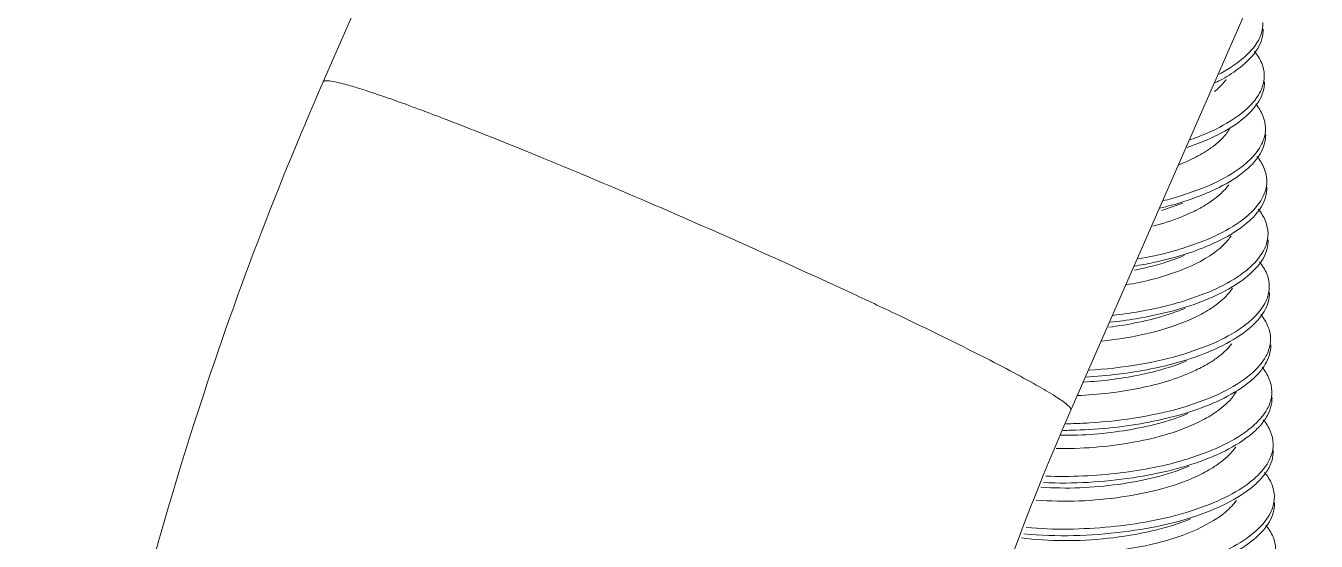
# Model space of a CAD drawing. Header units: millimetres. Extents: x 1991 to 2585, y -545 to -125.
# Drawn here: x 2487.16 to 2496.25, y -275.14 to -271.51 of the extents above; entities that cross this region are included whole.
import ezdxf

# ---------------------------------------------------------------- set-up
doc = ezdxf.new("R2010")
doc.units = ezdxf.units.MM
doc.header["$LTSCALE"] = 0.1
doc.layers.get('0').update_dxf_attribs({"lineweight": 13})

msp = doc.modelspace()

# ---------------------------------------------------------------- linework, layer by layer
at = {"color": 7, "linetype": 'Continuous'}
for p, q in [((2495.9164, -256.7221), (2489.254, -271.9067)), ((2501.2179, -258.9503), (2494.5194, -274.217)), ((2495.7331, -271.7405), (2495.6883, -271.7758)), ((2495.3377, -272.3687), (2495.45, -272.327)), ((2495.4455, -272.6561), (2495.2943, -272.7093)), ((2495.3071, -272.7599), (2495.1565, -272.8126)), ((2495.7598, -272.8519), (2495.7151, -272.8871)), ((2495.4545, -273.0265), (2495.3032, -273.0797)), ((2495.4634, -273.397), (2495.312, -273.4501)), ((2495.4723, -273.7674), (2495.321, -273.8207)), ((2495.7866, -273.9633), (2495.7418, -273.9985)), ((2495.4812, -274.1379), (2495.3299, -274.1911)), ((2495.4901, -274.5084), (2495.3388, -274.5616)), ((2495.499, -274.8788), (2495.3478, -274.932)), ((2495.5234, -274.9946), (2495.4073, -275.0559)), ((2495.8133, -275.0746), (2495.7686, -275.1099))]:
    msp.add_line(p, q, dxfattribs=at)
for centre, radius, start, end in [((2495.267, -271.5562), 0.7303, 306.10163, 310.56723), ((2494.7605, -270.5976), 1.8183, 289.24797, 291.8283), ((2494.7854, -271.2352), 1.349, 291.49189, 294.9157), ((2495.2734, -271.9219), 0.7356, 306.04507, 310.48171), ((2494.6214, -270.5107), 2.2993, 283.73858, 287.01806), ((2495.1043, -272.1675), 0.7061, 303.98785, 308.28148), ((2495.2907, -272.6637), 0.7352, 306.11549, 310.55101), ((2495.3002, -273.0334), 0.7354, 306.04172, 310.47948), ((2495.1024, -273.2381), 0.756, 303.36415, 306.18103), ((2494.4455, -270.9854), 3.3279, 270.64464, 271.27868), ((2494.4438, -270.9139), 3.3994, 271.28097, 273.47703), ((2495.3156, -273.7735), 0.7375, 306.1572, 310.57574), ((2494.4476, -271.0589), 3.3007, 270.30668, 271.25537), ((2495.3273, -274.1451), 0.735, 306.03852, 310.47929), ((2495.1079, -274.3187), 0.7933, 301.58093, 305.81511)]:
    msp.add_arc(centre, radius, start, end, dxfattribs=at)
for points in [[(2495.872, -271.4899), (2495.8726, -271.5181), (2495.8677, -271.5468), (2495.8582, -271.5734)], [(2495.8809, -271.8603), (2495.8816, -271.8885), (2495.8765, -271.9173), (2495.8671, -271.9439)], [(2495.8897, -272.2308), (2495.8903, -272.259), (2495.8855, -272.2877), (2495.8761, -272.3144)], [(2495.8987, -272.6012), (2495.8993, -272.6295), (2495.8944, -272.6582), (2495.885, -272.6848)], [(2495.9076, -272.9717), (2495.9083, -272.9999), (2495.9033, -273.0287), (2495.8939, -273.0553)], [(2495.9166, -273.3421), (2495.9172, -273.3704), (2495.9122, -273.3991), (2495.9028, -273.4257)], [(2495.9255, -273.7126), (2495.9261, -273.7408), (2495.9212, -273.7696), (2495.9118, -273.7962)], [(2495.9342, -274.0831), (2495.9349, -274.1113), (2495.9302, -274.14), (2495.9209, -274.1666)], [(2495.9433, -274.4535), (2495.9439, -274.4818), (2495.9389, -274.5105), (2495.9295, -274.5371)], [(2495.9522, -274.824), (2495.9528, -274.8522), (2495.9479, -274.8809), (2495.9385, -274.9076)]]:
    msp.add_open_spline(points, degree=3, dxfattribs=at)
for points, knots in [([(2495.712, -271.805), (2495.7594, -271.7676), (2495.8216, -271.7062), (2495.8672, -271.6072), (2495.8736, -271.5591), (2495.873, -271.5359)], [0, 0, 0, 0, 0.559062, 0.785085, 1, 1, 1, 1]), ([(2495.8582, -271.5734), (2495.8531, -271.5879), (2495.8238, -271.6518), (2495.7747, -271.7049), (2495.7331, -271.7405)], [0, 0, 0, 0, 0.218593, 1, 1, 1, 1]), ([(2495.8116, -271.6919), (2495.8324, -271.7171), (2495.8663, -271.7698), (2495.8802, -271.8314), (2495.8809, -271.8603)], [0, 0, 0, 0, 0.529844, 1, 1, 1, 1]), ([(2495.6883, -271.7758), (2495.6791, -271.7825), (2495.6392, -271.8103), (2495.5972, -271.835), (2495.5644, -271.8523)], [0, 0, 0, 0, 0.236415, 1, 1, 1, 1]), ([(2495.6137, -271.8894), (2495.6084, -271.8968), (2495.584, -271.9279), (2495.5552, -271.9553), (2495.5316, -271.9747)], [0, 0, 0, 0, 0.228984, 1, 1, 1, 1]), ([(2495.5363, -271.9135), (2495.553, -271.9053), (2495.614, -271.8734), (2495.6725, -271.8361), (2495.712, -271.805)], [0, 0, 0, 0, 0.269389, 1, 1, 1, 1]), ([(2489.254, -271.9067), (2488.9062, -272.6993), (2487.7065, -275.8742), (2487.1593, -279.3096), (2487.2201, -281.8367)], [0, 0, 0, 0, 0.255058, 1, 1, 1, 1]), ([(2490.1274, -272.1748), (2490.0076, -272.1289), (2489.8383, -272.0655), (2489.6267, -271.9917), (2489.5023, -271.9513), (2489.4041, -271.9222), (2489.3284, -271.9048), (2489.2853, -271.8977), (2489.2568, -271.9003), (2489.254, -271.9067)], [0, 0, 0, 0, 0.418458, 0.589013, 0.731253, 0.843866, 0.925939, 0.97716, 1, 1, 1, 1]), ([(2495.7209, -272.1755), (2495.7683, -272.1381), (2495.8305, -272.0767), (2495.8761, -271.9776), (2495.8824, -271.9296), (2495.8819, -271.9063)], [0, 0, 0, 0, 0.559182, 0.784671, 1, 1, 1, 1]), ([(2495.8671, -271.9439), (2495.862, -271.9583), (2495.8329, -272.0224), (2495.7835, -272.0753), (2495.7419, -272.1109)], [0, 0, 0, 0, 0.218439, 1, 1, 1, 1]), ([(2495.8205, -272.0624), (2495.8413, -272.0876), (2495.8753, -272.1402), (2495.8891, -272.2019), (2495.8897, -272.2308)], [0, 0, 0, 0, 0.529961, 1, 1, 1, 1]), ([(2495.6973, -272.1462), (2495.6792, -272.1594), (2495.5971, -272.2143), (2495.5074, -272.2572), (2495.4366, -272.2856)], [0, 0, 0, 0, 0.22676, 1, 1, 1, 1]), ([(2494.5194, -274.217), (2494.5211, -274.2131), (2494.5151, -274.1994), (2494.4844, -274.1707), (2494.4101, -274.1186), (2494.2828, -274.0434), (2494.1046, -273.946), (2493.8804, -273.8301), (2493.6141, -273.6976), (2493.3115, -273.5517), (2492.8553, -273.3373), (2492.2465, -273.0608), (2491.5053, -272.7367), (2490.7964, -272.439), (2490.3401, -272.2564), (2490.1274, -272.1748)], [0, 0, 0, 0, 0.002664, 0.007812, 0.026861, 0.057659, 0.099663, 0.152036, 0.213698, 0.283355, 0.359554, 0.525072, 0.696419, 0.859253, 1, 1, 1, 1]), ([(2495.45, -272.327), (2495.4763, -272.3161), (2495.5711, -272.2742), (2495.6619, -272.2219), (2495.7209, -272.1755)], [0, 0, 0, 0, 0.275123, 1, 1, 1, 1]), ([(2495.6351, -272.2411), (2495.628, -272.2526), (2495.5923, -272.3028), (2495.5449, -272.3438), (2495.5058, -272.3717)], [0, 0, 0, 0, 0.218843, 1, 1, 1, 1]), ([(2495.7298, -272.5459), (2495.7772, -272.5086), (2495.8565, -272.4323), (2495.8921, -272.3239), (2495.8909, -272.2768)], [0, 0, 0, 0, 0.561405, 1, 1, 1, 1]), ([(2495.8761, -272.3144), (2495.871, -272.3288), (2495.8417, -272.3927), (2495.7926, -272.4458), (2495.7509, -272.4814)], [0, 0, 0, 0, 0.217761, 1, 1, 1, 1]), ([(2495.5058, -272.3717), (2495.4947, -272.3796), (2495.4462, -272.4122), (2495.3944, -272.4397), (2495.3537, -272.4586)], [0, 0, 0, 0, 0.23278, 1, 1, 1, 1]), ([(2495.8295, -272.4329), (2495.8502, -272.458), (2495.884, -272.5107), (2495.8981, -272.5723), (2495.8987, -272.6012)], [0, 0, 0, 0, 0.529524, 1, 1, 1, 1]), ([(2495.7062, -272.5167), (2495.6881, -272.5299), (2495.606, -272.5848), (2495.5163, -272.6276), (2495.4455, -272.6561)], [0, 0, 0, 0, 0.226686, 1, 1, 1, 1]), ([(2495.4589, -272.6974), (2495.4852, -272.6865), (2495.58, -272.6447), (2495.6708, -272.5924), (2495.7298, -272.5459)], [0, 0, 0, 0, 0.275158, 1, 1, 1, 1]), ([(2495.1455, -272.796), (2495.173, -272.7895), (2495.2792, -272.7627), (2495.3837, -272.7283), (2495.4589, -272.6974)], [0, 0, 0, 0, 0.257916, 1, 1, 1, 1]), ([(2495.6308, -272.6314), (2495.6251, -272.6392), (2495.5988, -272.6725), (2495.5674, -272.7015), (2495.5418, -272.7218)], [0, 0, 0, 0, 0.227815, 1, 1, 1, 1]), ([(2495.7388, -272.9164), (2495.7862, -272.8791), (2495.8654, -272.8028), (2495.901, -272.6944), (2495.8998, -272.6472)], [0, 0, 0, 0, 0.561181, 1, 1, 1, 1]), ([(2495.885, -272.6848), (2495.8799, -272.6992), (2495.8505, -272.7632), (2495.8015, -272.8163), (2495.7598, -272.8519)], [0, 0, 0, 0, 0.218335, 1, 1, 1, 1]), ([(2495.499, -272.753), (2495.4888, -272.7599), (2495.4445, -272.7884), (2495.3978, -272.8129), (2495.3613, -272.8298)], [0, 0, 0, 0, 0.235326, 1, 1, 1, 1]), ([(2495.8384, -272.8033), (2495.8591, -272.8285), (2495.893, -272.8811), (2495.9069, -272.9428), (2495.9076, -272.9717)], [0, 0, 0, 0, 0.529833, 1, 1, 1, 1]), ([(2495.3613, -272.8298), (2495.341, -272.8392), (2495.2547, -272.8763), (2495.1649, -272.9052), (2495.0957, -272.9234)], [0, 0, 0, 0, 0.238018, 1, 1, 1, 1]), ([(2495.7151, -272.8871), (2495.697, -272.9003), (2495.6149, -272.9552), (2495.5253, -272.9981), (2495.4545, -273.0265)], [0, 0, 0, 0, 0.22679, 1, 1, 1, 1]), ([(2495.4678, -273.0679), (2495.4941, -273.057), (2495.5889, -273.0152), (2495.6797, -272.9628), (2495.7388, -272.9164)], [0, 0, 0, 0, 0.275154, 1, 1, 1, 1]), ([(2494.9662, -273.2038), (2495.0107, -273.1965), (2495.1811, -273.1647), (2495.3491, -273.1166), (2495.4678, -273.0679)], [0, 0, 0, 0, 0.259959, 1, 1, 1, 1]), ([(2495.6478, -272.9902), (2495.6409, -273.0006), (2495.6069, -273.0458), (2495.5637, -273.0835), (2495.5281, -273.1094)], [0, 0, 0, 0, 0.220933, 1, 1, 1, 1]), ([(2495.7477, -273.2868), (2495.7951, -273.2496), (2495.8573, -273.1881), (2495.9028, -273.089), (2495.9093, -273.0409), (2495.9087, -273.0177)], [0, 0, 0, 0, 0.558789, 0.784952, 1, 1, 1, 1]), ([(2495.8939, -273.0553), (2495.8888, -273.0697), (2495.8596, -273.1338), (2495.8102, -273.1867), (2495.7687, -273.2223)], [0, 0, 0, 0, 0.218717, 1, 1, 1, 1]), ([(2495.5281, -273.1094), (2495.4459, -273.1691), (2495.2426, -273.263), (2495.028, -273.3155), (2494.9109, -273.3354)], [0, 0, 0, 0, 0.461081, 1, 1, 1, 1]), ([(2495.3158, -273.1301), (2495.2895, -273.1409), (2495.176, -273.184), (2495.0579, -273.2143), (2494.9668, -273.2323)], [0, 0, 0, 0, 0.234596, 1, 1, 1, 1]), ([(2495.3032, -273.0797), (2495.2779, -273.0875), (2495.1744, -273.1172), (2495.0689, -273.1396), (2494.9889, -273.1534)], [0, 0, 0, 0, 0.24597, 1, 1, 1, 1]), ([(2495.724, -273.2576), (2495.706, -273.2708), (2495.6239, -273.3257), (2495.5342, -273.3686), (2495.4634, -273.397)], [0, 0, 0, 0, 0.226727, 1, 1, 1, 1]), ([(2495.8472, -273.1738), (2495.868, -273.199), (2495.9019, -273.2516), (2495.9159, -273.3132), (2495.9166, -273.3421)], [0, 0, 0, 0, 0.529973, 1, 1, 1, 1]), ([(2495.4767, -273.4383), (2495.5031, -273.4275), (2495.5978, -273.3857), (2495.6886, -273.3333), (2495.7477, -273.2868)], [0, 0, 0, 0, 0.275065, 1, 1, 1, 1]), ([(2494.7929, -273.599), (2494.8551, -273.5923), (2495.0873, -273.5606), (2495.3176, -273.5037), (2495.4767, -273.4383)], [0, 0, 0, 0, 0.266619, 1, 1, 1, 1]), ([(2495.6579, -273.3587), (2495.6506, -273.3699), (2495.6143, -273.4188), (2495.5672, -273.4587), (2495.5284, -273.486)], [0, 0, 0, 0, 0.219608, 1, 1, 1, 1]), ([(2495.7566, -273.6573), (2495.804, -273.62), (2495.8662, -273.5585), (2495.9117, -273.4595), (2495.9182, -273.4114), (2495.9177, -273.3882)], [0, 0, 0, 0, 0.558967, 0.784623, 1, 1, 1, 1]), ([(2495.9028, -273.4257), (2495.8977, -273.4401), (2495.8685, -273.5041), (2495.8193, -273.5572), (2495.7777, -273.5928)], [0, 0, 0, 0, 0.217836, 1, 1, 1, 1]), ([(2495.3247, -273.5003), (2495.2851, -273.5165), (2495.1103, -273.5791), (2494.9269, -273.6158), (2494.7854, -273.6332)], [0, 0, 0, 0, 0.230963, 1, 1, 1, 1]), ([(2495.312, -273.4501), (2495.273, -273.4621), (2495.1098, -273.5074), (2494.942, -273.5354), (2494.8143, -273.5501)], [0, 0, 0, 0, 0.240918, 1, 1, 1, 1]), ([(2495.5284, -273.486), (2495.5176, -273.4936), (2495.4705, -273.5249), (2495.4203, -273.5515), (2495.381, -273.5698)], [0, 0, 0, 0, 0.233475, 1, 1, 1, 1]), ([(2495.381, -273.5698), (2495.2845, -273.6147), (2495.0706, -273.6839), (2494.8498, -273.7194), (2494.7338, -273.7313)], [0, 0, 0, 0, 0.477088, 1, 1, 1, 1]), ([(2495.8562, -273.5442), (2495.877, -273.5694), (2495.9108, -273.622), (2495.9248, -273.6837), (2495.9255, -273.7126)], [0, 0, 0, 0, 0.529955, 1, 1, 1, 1]), ([(2495.733, -273.6281), (2495.7149, -273.6413), (2495.6328, -273.6961), (2495.5431, -273.739), (2495.4723, -273.7674)], [0, 0, 0, 0, 0.226691, 1, 1, 1, 1]), ([(2495.4856, -273.8088), (2495.512, -273.7979), (2495.6067, -273.7561), (2495.6975, -273.7037), (2495.7566, -273.6573)], [0, 0, 0, 0, 0.274993, 1, 1, 1, 1]), ([(2495.6516, -273.7507), (2495.645, -273.7592), (2495.6146, -273.7955), (2495.5782, -273.8266), (2495.5487, -273.8483)], [0, 0, 0, 0, 0.22651, 1, 1, 1, 1]), ([(2495.7655, -274.0277), (2495.7911, -274.0076), (2495.8363, -273.9666), (2495.903, -273.882), (2495.9277, -273.8057), (2495.9266, -273.7586)], [0, 0, 0, 0, 0.302878, 0.562431, 1, 1, 1, 1]), ([(2495.9118, -273.7962), (2495.9067, -273.8106), (2495.8773, -273.8745), (2495.8282, -273.9277), (2495.7866, -273.9633)], [0, 0, 0, 0, 0.218033, 1, 1, 1, 1]), ([(2495.3338, -273.8713), (2495.2247, -273.9161), (2494.9846, -273.9818), (2494.7387, -274.0124), (2494.6096, -274.0197)], [0, 0, 0, 0, 0.476903, 1, 1, 1, 1]), ([(2494.6217, -273.9841), (2494.7762, -273.9757), (2495.0697, -273.9406), (2495.356, -273.862), (2495.4856, -273.8088)], [0, 0, 0, 0, 0.524828, 1, 1, 1, 1]), ([(2495.321, -273.8207), (2495.2155, -273.853), (2494.9906, -273.9034), (2494.7618, -273.9292), (2494.6425, -273.9366)], [0, 0, 0, 0, 0.480134, 1, 1, 1, 1]), ([(2495.5181, -273.8695), (2495.5082, -273.876), (2495.4654, -273.9029), (2495.4204, -273.9262), (2495.3854, -273.9424)], [0, 0, 0, 0, 0.236218, 1, 1, 1, 1]), ([(2495.3854, -273.9424), (2495.265, -273.9978), (2494.9926, -274.0765), (2494.7127, -274.1087), (2494.5646, -274.1146)], [0, 0, 0, 0, 0.472126, 1, 1, 1, 1]), ([(2495.8651, -273.9147), (2495.8859, -273.9398), (2495.9198, -273.9925), (2495.9334, -274.0542), (2495.9342, -274.0831)], [0, 0, 0, 0, 0.529787, 1, 1, 1, 1]), ([(2495.7418, -273.9985), (2495.7237, -274.0117), (2495.6416, -274.0665), (2495.552, -274.1095), (2495.4812, -274.1379)], [0, 0, 0, 0, 0.226818, 1, 1, 1, 1]), ([(2495.4945, -274.1792), (2495.5209, -274.1684), (2495.6157, -274.1265), (2495.7065, -274.0743), (2495.7655, -274.0277)], [0, 0, 0, 0, 0.275011, 1, 1, 1, 1]), ([(2495.6843, -274.0861), (2495.6774, -274.098), (2495.6417, -274.15), (2495.5936, -274.1926), (2495.5537, -274.2216)], [0, 0, 0, 0, 0.21757, 1, 1, 1, 1]), ([(2495.7744, -274.3982), (2495.8, -274.378), (2495.8452, -274.3371), (2495.912, -274.2525), (2495.9367, -274.1762), (2495.9355, -274.1291)], [0, 0, 0, 0, 0.303068, 0.562163, 1, 1, 1, 1]), ([(2494.5194, -274.217), (2493.9915, -275.4203), (2493.2009, -277.8778), (2492.9384, -280.4511), (2492.9684, -281.6984)], [0, 0, 0, 0, 0.512943, 1, 1, 1, 1]), ([(2495.3425, -274.2414), (2495.2079, -274.2971), (2494.9108, -274.3717), (2494.6072, -274.3952), (2494.4495, -274.3942)], [0, 0, 0, 0, 0.480236, 1, 1, 1, 1]), ([(2494.5199, -274.3588), (2494.6946, -274.355), (2495.0257, -274.3229), (2495.3493, -274.2388), (2495.4945, -274.1792)], [0, 0, 0, 0, 0.526716, 1, 1, 1, 1]), ([(2495.3299, -274.1911), (2495.2243, -274.2235), (2494.9988, -274.2739), (2494.7695, -274.2998), (2494.65, -274.3071)], [0, 0, 0, 0, 0.479924, 1, 1, 1, 1]), ([(2495.5537, -274.2216), (2495.5424, -274.2298), (2495.4925, -274.2637), (2495.439, -274.2921), (2495.397, -274.3116)], [0, 0, 0, 0, 0.232197, 1, 1, 1, 1]), ([(2495.9209, -274.1666), (2495.9159, -274.1811), (2495.8865, -274.2452), (2495.8369, -274.298), (2495.7953, -274.3337)], [0, 0, 0, 0, 0.218561, 1, 1, 1, 1]), ([(2495.397, -274.3116), (2495.2541, -274.3779), (2494.9267, -274.4639), (2494.5921, -274.4901), (2494.4155, -274.4867)], [0, 0, 0, 0, 0.471512, 1, 1, 1, 1]), ([(2495.874, -274.2851), (2495.8947, -274.3103), (2495.9286, -274.363), (2495.9427, -274.4246), (2495.9433, -274.4535)], [0, 0, 0, 0, 0.529898, 1, 1, 1, 1]), ([(2495.7507, -274.369), (2495.7327, -274.3822), (2495.6506, -274.4371), (2495.561, -274.4799), (2495.4901, -274.5084)], [0, 0, 0, 0, 0.226556, 1, 1, 1, 1]), ([(2495.5034, -274.5497), (2495.5298, -274.5389), (2495.6246, -274.497), (2495.7154, -274.4447), (2495.7744, -274.3982)], [0, 0, 0, 0, 0.275048, 1, 1, 1, 1]), ([(2495.6803, -274.4766), (2495.6728, -274.4876), (2495.6357, -274.5352), (2495.5886, -274.5743), (2495.5499, -274.601)], [0, 0, 0, 0, 0.22034, 1, 1, 1, 1]), ([(2495.7833, -274.7686), (2495.8089, -274.7484), (2495.854, -274.7076), (2495.9069, -274.6404), (2495.9388, -274.5708), (2495.9448, -274.5227), (2495.9442, -274.4995)], [0, 0, 0, 0, 0.30153, 0.559981, 0.785773, 1, 1, 1, 1]), ([(2495.3515, -274.6117), (2495.1925, -274.6767), (2494.8441, -274.7569), (2494.4888, -274.7719), (2494.3075, -274.7592)], [0, 0, 0, 0, 0.485848, 1, 1, 1, 1]), ([(2494.3263, -274.7274), (2494.5359, -274.7362), (2494.936, -274.7131), (2495.3286, -274.6214), (2495.5034, -274.5497)], [0, 0, 0, 0, 0.52619, 1, 1, 1, 1]), ([(2495.3388, -274.5616), (2495.1848, -274.6089), (2494.8537, -274.6719), (2494.5176, -274.688), (2494.3436, -274.6818)], [0, 0, 0, 0, 0.480566, 1, 1, 1, 1]), ([(2495.5499, -274.601), (2495.5394, -274.6083), (2495.4937, -274.6382), (2495.4452, -274.6637), (2495.4073, -274.6814)], [0, 0, 0, 0, 0.234265, 1, 1, 1, 1]), ([(2495.9295, -274.5371), (2495.9245, -274.5515), (2495.8952, -274.6155), (2495.846, -274.6686), (2495.8044, -274.7042)], [0, 0, 0, 0, 0.218077, 1, 1, 1, 1]), ([(2495.4073, -274.6814), (2495.2416, -274.7585), (2494.8619, -274.8488), (2494.4756, -274.8663), (2494.2748, -274.8497)], [0, 0, 0, 0, 0.47562, 1, 1, 1, 1]), ([(2495.8829, -274.6556), (2495.9037, -274.6808), (2495.9376, -274.7334), (2495.9516, -274.795), (2495.9522, -274.824)], [0, 0, 0, 0, 0.529997, 1, 1, 1, 1]), ([(2495.7597, -274.7394), (2495.7416, -274.7526), (2495.6595, -274.8075), (2495.5698, -274.8503), (2495.499, -274.8788)], [0, 0, 0, 0, 0.226698, 1, 1, 1, 1]), ([(2495.5124, -274.9202), (2495.5388, -274.9093), (2495.6335, -274.8675), (2495.7243, -274.8152), (2495.7833, -274.7686)], [0, 0, 0, 0, 0.275209, 1, 1, 1, 1]), ([(2495.6846, -274.8536), (2495.6777, -274.8631), (2495.645, -274.9039), (2495.605, -274.9383), (2495.5722, -274.962)], [0, 0, 0, 0, 0.224265, 1, 1, 1, 1]), ([(2495.7922, -275.1391), (2495.8396, -275.1018), (2495.9019, -275.0403), (2495.9475, -274.9413), (2495.9538, -274.8932), (2495.9532, -274.87)], [0, 0, 0, 0, 0.559039, 0.785107, 1, 1, 1, 1]), ([(2495.3605, -274.9827), (2495.2729, -275.0188), (2495.0813, -275.0757), (2494.7805, -275.1249), (2494.4728, -275.1414), (2494.2689, -275.129), (2494.1718, -275.1153)], [0, 0, 0, 0, 0.235487, 0.494171, 0.756173, 1, 1, 1, 1]), ([(2494.1882, -275.0878), (2494.4207, -275.11), (2494.8711, -275.0965), (2495.3143, -275.0014), (2495.5124, -274.9202)], [0, 0, 0, 0, 0.521825, 1, 1, 1, 1]), ([(2495.3478, -274.932), (2495.1693, -274.9868), (2494.7881, -275.0537), (2494.4018, -275.0605), (2494.205, -275.0432)], [0, 0, 0, 0, 0.485919, 1, 1, 1, 1]), ([(2495.9385, -274.9076), (2495.9334, -274.922), (2495.904, -274.9859), (2495.855, -275.039), (2495.8133, -275.0746)], [0, 0, 0, 0, 0.217816, 1, 1, 1, 1]), ([(2495.4073, -275.0559), (2495.3159, -275.0976), (2495.1148, -275.1628), (2494.7929, -275.217), (2494.4619, -275.235), (2494.2401, -275.2192), (2494.1359, -275.2024)], [0, 0, 0, 0, 0.233101, 0.486668, 0.755186, 1, 1, 1, 1]), ([(2495.8919, -275.0261), (2495.9126, -275.0512), (2495.9466, -275.1039), (2495.9603, -275.1655), (2495.961, -275.1945)], [0, 0, 0, 0, 0.529769, 1, 1, 1, 1]), ([(2495.7686, -275.1099), (2495.7505, -275.1231), (2495.6684, -275.1779), (2495.5787, -275.2208), (2495.508, -275.2493)], [0, 0, 0, 0, 0.226881, 1, 1, 1, 1]), ([(2495.5213, -275.2906), (2495.5477, -275.2798), (2495.6424, -275.2379), (2495.7332, -275.1856), (2495.7922, -275.1391)], [0, 0, 0, 0, 0.275146, 1, 1, 1, 1])]:
    msp.add_open_spline(points, degree=3, knots=knots, dxfattribs=at)

doc.saveas('drawing.dxf')
